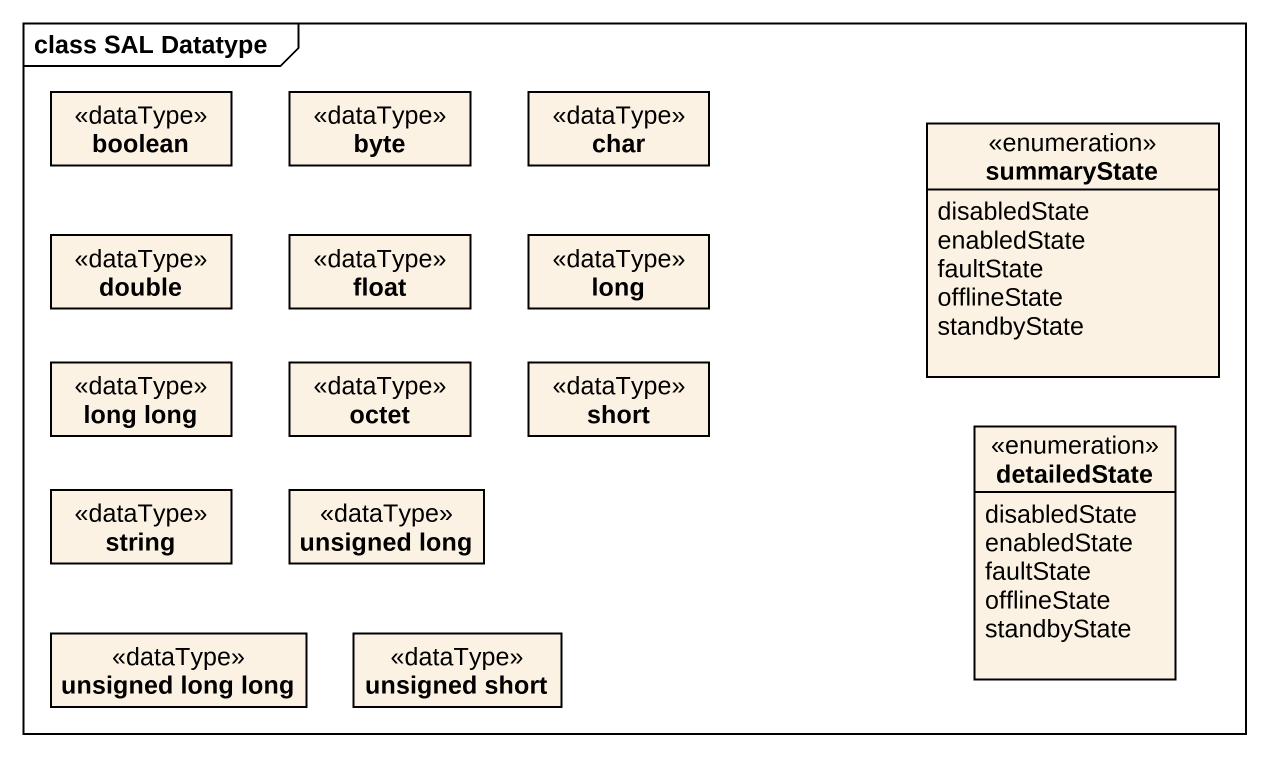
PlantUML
@startuml
mainframe class SAL Datatype
hide circle
hide empty members
class boolean <<dataType>>
class byte <<dataType>>
class char <<dataType>>
enum summaryState {
  disabledState
  enabledState
  faultState
  offlineState
  standbyState
}
class double <<dataType>>
class float <<dataType>>
class long <<dataType>>
class "long long" as long_long <<dataType>>
class octet <<dataType>>
class short <<dataType>>
class string <<dataType>>
class "unsigned long" as unsigned_long <<dataType>>
enum detailedState {
  disabledState
  enabledState
  faultState
  offlineState
  standbyState
}
class "unsigned long long" as unsigned_long_long <<dataType>>
class "unsigned short" as unsigned_short <<dataType>>
@enduml
